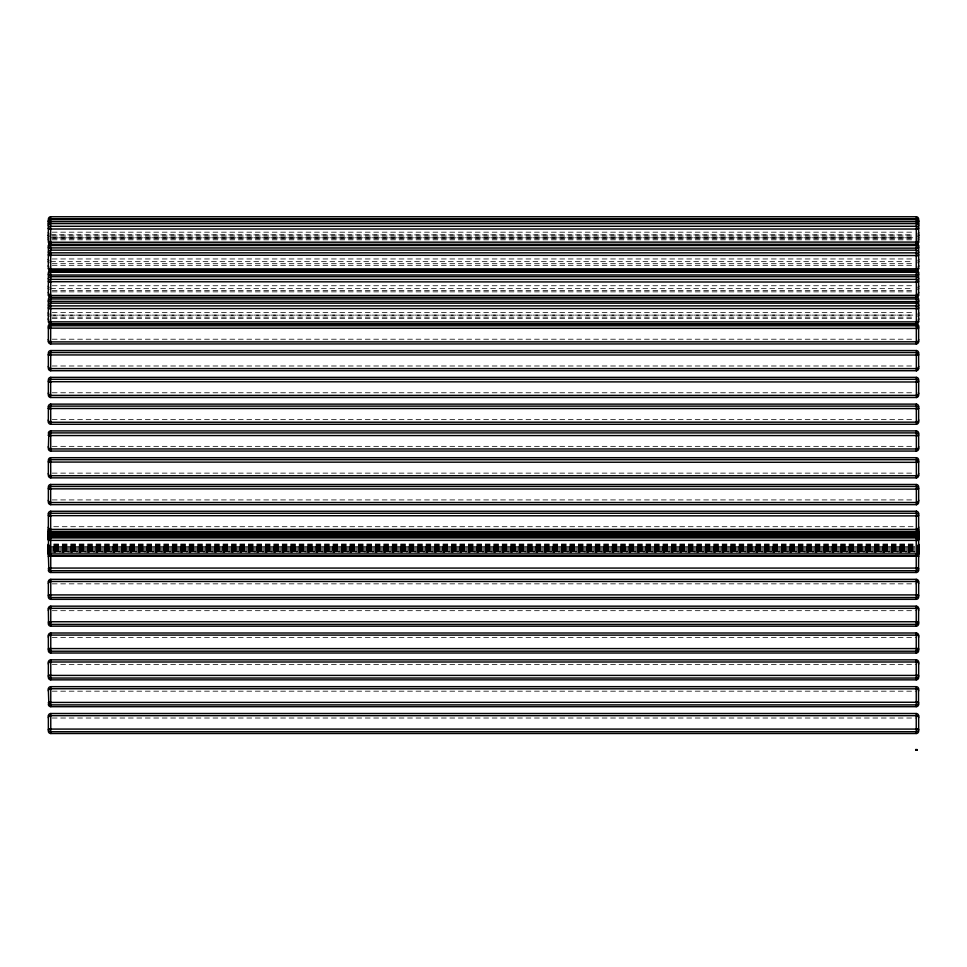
<?xml version="1.0" encoding="UTF-8"?>
<svg xmlns="http://www.w3.org/2000/svg" width="967" height="967" viewBox="0 0 967 967"><rect width="100%" height="100%" fill="white"/><g stroke="black" fill="none" stroke-linecap="round" stroke-linejoin="round"><path stroke-width="0.73" stroke-dasharray="4.83 3.63" d="M52.266 232.177L913.223 232.177M50.767 234.872L913.223 234.921M52.266 235.102L913.223 235.102M52.266 236.903L913.223 236.903M50.767 237.785L913.223 237.785L52.266 237.846M52.266 238.764L913.223 238.764M52.266 239.828L913.223 239.828M52.266 258.963L913.223 258.963M50.767 261.658L913.223 261.658M52.266 263.689L913.223 263.689M52.266 265.309L913.223 265.309M52.266 285.748L913.223 285.748M50.767 288.432L913.223 288.492M52.266 290.475L913.223 290.475M52.266 291.853L913.223 291.853M52.266 312.426L913.223 312.426M50.767 315.109L913.223 315.109L52.266 315.169M52.266 317.152L913.223 317.152M52.266 318.348L913.223 318.348M52.266 339.212L913.223 339.212M52.266 365.985L913.223 365.985M52.266 392.771L913.223 392.771M52.266 419.557L913.223 419.557M52.266 446.343L913.223 446.343M52.266 473.129L913.223 473.129M52.266 499.915L913.223 499.915M53.777 526.701L914.734 526.701M53.777 544.01L914.734 544.01M53.777 544.784L914.734 544.784M53.777 545.146L914.734 545.146M53.777 545.932L914.734 545.932M53.777 546.295L914.734 546.295M50.767 546.524L914.734 546.524M53.777 547.068L914.734 547.068M53.777 547.443L914.734 547.443M50.767 547.673L914.734 547.673M53.777 548.241L914.734 548.216M53.777 548.579L914.734 548.579M50.767 548.809L914.734 548.809M53.777 549.353L914.734 549.389M53.777 549.727L914.734 549.727M50.767 549.957L914.734 549.957M53.777 550.525L914.734 550.525M53.777 550.864L914.734 550.864M50.767 551.093L914.734 551.093M53.777 552.012L914.734 552.012M50.767 552.242L914.734 552.242M52.266 583.85L916.232 583.85M52.266 610.685L916.232 610.685M52.266 637.519L916.232 637.519M52.266 664.353L916.232 664.353M52.266 691.187L916.232 691.187M52.266 718.022L916.232 718.022M914.734 551.649L53.777 551.649L914.734 551.673"/><path stroke-width="1.45" d="M49.16 594.91L917.913 594.91M917.635 540.384L49.365 540.384M917.913 581.493L49.16 581.481M917.913 608.328L49.16 608.328M917.913 661.996L49.16 661.996M917.913 715.677L49.16 715.665M50.731 594.935L49.027 594.923M916.353 540.396L917.913 540.372M916.305 581.312L918.65 581.723L918.65 596.941A2.417 2.393 0 0 1 916.232 599.335L50.767 599.335A2.417 2.393 0 0 1 48.35 596.941L48.374 581.675A2.417 2.393 0 0 1 50.767 579.33L916.232 579.33A2.417 2.393 0 0 1 918.65 581.723M916.305 608.146L918.65 608.557L918.517 623.884M916.305 661.827L918.65 662.238L918.65 677.456A2.417 2.393 0 0 1 916.232 679.849L50.767 679.849A2.417 2.393 0 0 1 48.35 677.456L48.374 662.19A2.417 2.393 0 0 1 50.767 659.832L916.232 659.832A2.417 2.393 0 0 1 918.65 662.238M916.305 715.495L918.65 715.906L918.65 731.125A2.417 2.393 0 0 1 916.232 733.518L50.767 733.518A2.417 2.393 0 0 1 48.35 731.125L48.374 715.858A2.417 2.393 0 0 1 50.767 713.513L916.232 713.513A2.417 2.393 0 0 1 918.65 715.906M48.374 225.903L48.35 225.976A2.417 2.369 0 0 1 50.767 223.607L916.232 223.607A2.417 2.369 0 0 1 918.65 225.976L918.59 225.867M48.858 240.698A2.417 2.369 0 0 1 48.35 239.248L48.858 238.958A2.417 2.393 0 0 1 48.35 237.435L48.374 237.483M48.858 252.218L48.41 252.411A2.417 2.369 0 0 1 50.767 250.151L916.232 250.151A2.417 2.369 0 0 1 918.65 252.52L918.614 252.435M48.35 265.792L48.374 265.72A2.417 2.369 0 0 0 48.858 267.23M48.374 278.992L48.35 279.052A2.417 2.369 0 0 1 50.767 276.683L916.353 276.683L916.317 343.95L50.647 343.938L50.767 276.683M48.374 292.264L48.35 292.324A2.417 2.369 0 0 0 48.858 293.775M48.858 305.258L48.41 305.451A2.417 2.369 0 0 1 50.767 303.179L916.232 303.179A2.417 2.369 0 0 1 918.65 305.548L918.614 305.463M48.35 318.82L48.374 318.759A2.417 2.369 0 0 0 48.858 320.27M918.59 228.756L918.65 228.659A2.417 2.369 0 0 0 916.232 226.29L50.767 226.29A2.417 2.369 0 0 0 48.35 228.659L49.027 228.986M918.59 242.028L918.65 219.134A2.417 2.393 0 0 0 916.232 216.753L50.647 216.753L50.767 275.039L917.913 274.942M918.59 281.844L918.65 281.735A2.417 2.369 0 0 0 916.232 279.366L50.767 279.366A2.417 2.369 0 0 0 48.35 281.735L917.913 282.086M918.59 295.116L918.59 272.634M917.913 255.542L48.35 255.191A2.417 2.369 0 0 1 50.767 252.822L916.232 252.858A2.417 2.369 0 0 1 918.65 255.191L918.614 255.288M50.743 305.886L916.232 305.862A2.417 2.369 0 0 1 918.65 308.231L918.614 308.316M48.374 222.011L48.35 222.059A2.417 2.393 0 0 1 50.767 219.666L916.232 219.666A2.417 2.393 0 0 1 918.65 222.059L918.626 222.011M48.35 235.452L48.374 235.404A2.417 2.393 0 0 0 48.858 236.915M917.913 268.814L50.417 268.935L48.35 268.463L48.374 245.872M48.35 259.313L48.374 259.265A2.417 2.393 0 0 0 48.858 260.776M917.913 295.346L50.417 295.479L48.35 295.008L48.374 272.658A2.417 2.393 0 0 1 50.767 270.313L916.232 270.313A2.417 2.393 0 0 1 918.65 272.706L918.65 272.706M48.374 286.051L48.35 286.099A2.417 2.393 0 0 0 48.858 287.562M48.35 312.776L48.374 312.728A2.417 2.393 0 0 0 48.858 314.239M917.913 341.798L50.502 341.895L48.35 341.544L48.374 326.121M48.35 339.562L48.374 339.514A2.417 2.393 0 0 0 48.858 341.025M50.767 370.724L50.767 370.724A2.417 2.393 0 0 1 48.35 368.33L48.374 352.907A2.417 2.393 0 0 1 50.767 350.562L916.353 350.562L916.317 370.724L50.647 370.724L50.767 350.562M48.374 366.3L48.35 366.348A2.417 2.393 0 0 0 48.858 367.811M917.913 422.156L50.502 422.253L48.35 421.89L48.374 406.466M48.35 419.908L48.374 419.859A2.417 2.393 0 0 0 48.858 421.37M50.767 451.069L50.695 430.907L916.317 430.907L916.353 451.069L50.767 451.069A2.417 2.393 0 0 1 48.35 448.676L48.858 433.095M48.35 446.694L48.374 446.645A2.417 2.393 0 0 0 48.858 448.156M48.374 473.431L48.35 473.479A2.417 2.393 0 0 0 48.858 474.942M918.626 513.61L918.65 529.034L916.498 529.384L50.767 529.384L48.35 529.034L48.374 513.61M48.35 527.051L48.374 527.003A2.417 2.393 0 0 0 48.858 528.514M918.626 221.177L918.65 221.117A2.417 2.393 0 0 0 916.232 218.735L50.767 218.735A2.417 2.393 0 0 0 48.35 221.117L48.374 221.177M918.626 224.09L918.65 224.042A2.417 2.393 0 0 0 916.232 221.648L50.767 221.648A2.417 2.393 0 0 0 48.35 224.042L49.825 224.368M918.626 237.483L918.65 237.435A2.417 2.393 0 0 1 918.142 238.897L918.65 239.248A2.417 2.369 0 0 1 918.142 240.698M918.626 247.963L918.65 247.903A2.417 2.393 0 0 0 916.232 245.509L50.767 245.509A2.417 2.393 0 0 0 48.35 247.903L917.913 248.156M918.626 261.344L918.65 261.295A2.417 2.393 0 0 1 918.142 262.758M918.626 288.13L918.59 288.154A2.417 2.393 0 0 1 918.142 289.544M918.626 301.414L918.65 301.366A2.417 2.393 0 0 0 916.232 298.972L50.767 298.972A2.417 2.393 0 0 0 48.35 301.366L917.913 301.619M918.626 314.807L918.65 314.758A2.417 2.393 0 0 1 918.142 316.221M918.626 328.2L918.65 328.151A2.417 2.393 0 0 0 916.232 325.758L50.767 325.758A2.417 2.393 0 0 0 48.35 328.151L917.913 328.405M918.626 341.593L918.626 326.121M918.626 381.772L918.65 381.723A2.417 2.393 0 0 0 916.232 379.33L50.767 379.33A2.417 2.393 0 0 0 48.35 381.723L917.913 381.977M916.341 397.51L916.232 397.497A2.417 2.393 0 0 0 918.65 395.116L918.65 379.741A2.417 2.393 0 0 0 916.232 377.348L50.647 377.348L50.683 397.51L916.353 397.497L916.341 377.348M918.626 408.558L918.65 408.509A2.417 2.393 0 0 0 916.232 406.116L50.767 406.116A2.417 2.393 0 0 0 48.35 408.509L918.59 408.582L916.232 408.86M918.626 421.95L918.626 406.466M918.626 435.343L918.65 435.283A2.417 2.393 0 0 0 916.232 432.902L50.767 432.902A2.417 2.393 0 0 0 48.35 435.283L49.027 435.537M918.626 462.117L918.65 462.069A2.417 2.393 0 0 0 916.232 459.676L50.767 459.676A2.417 2.393 0 0 0 48.35 462.069L917.913 462.323M918.626 488.903L918.65 488.855A2.417 2.393 0 0 0 916.232 486.461L50.767 486.461A2.417 2.393 0 0 0 48.35 488.855L917.913 489.109M916.341 504.641L916.232 504.641A2.417 2.393 0 0 0 918.65 502.248L918.65 486.872A2.417 2.393 0 0 0 916.232 484.479L50.647 484.479L50.683 504.653L916.353 504.641L916.353 484.479M918.626 515.689L918.65 515.641A2.417 2.393 0 0 0 916.232 513.247L50.767 513.247A2.417 2.393 0 0 0 48.35 515.641L917.913 515.894M48.858 570.3L48.374 554.84A2.417 2.393 0 0 1 48.858 553.426M48.568 623.908L48.35 608.557L50.683 608.243M48.35 635.392L48.374 635.355A2.417 2.393 0 0 1 50.767 632.998L916.232 632.998A2.417 2.393 0 0 1 918.65 635.392L918.65 650.61A2.417 2.393 0 0 1 916.232 653.015L50.767 653.015A2.417 2.393 0 0 1 48.35 650.61L48.35 635.392L50.417 635.077L917.913 635.162M48.858 704.484L48.35 689.072L50.417 688.746L917.913 688.842M918.142 553.426A2.417 2.393 0 0 1 918.65 554.889L918.517 570.216M918.517 688.963L918.517 704.387M49.16 274.954L50.767 275.039L48.35 274.688A2.417 2.393 0 0 1 50.767 272.295L916.245 272.319A2.417 2.393 0 0 1 918.65 274.688L918.59 274.773M916.232 355.288L918.493 355.058L48.35 354.937A2.417 2.393 0 0 1 50.767 352.544L916.245 352.568A2.417 2.393 0 0 1 918.65 354.937L918.59 355.01M49.16 568.064L917.913 568.076M49.16 621.745L917.913 621.745M49.16 648.579L917.913 648.579M49.16 675.413L917.913 675.413M49.16 729.082L917.913 729.094M916.341 635.041L918.65 635.392M916.341 688.709L918.034 688.855M50.659 675.365L49.027 675.425M50.659 729.045L49.027 729.094M50.671 568.052L49.027 568.088M50.659 621.708L49.027 621.757M50.683 648.579L49.027 648.591M918.626 529.082L916.232 529.384M50.767 343.938L50.767 343.938A2.417 2.393 0 0 1 48.35 341.544M50.767 397.497L50.767 397.497A2.417 2.393 0 0 1 48.35 395.116L48.374 379.693A2.417 2.393 0 0 1 50.767 377.348L50.767 377.348M50.767 424.283L916.353 424.283L916.317 404.121L50.647 404.133L50.767 424.283A2.417 2.393 0 0 1 48.35 421.89M50.767 477.855L916.353 477.855L916.317 457.693L50.647 457.693L50.767 477.855A2.417 2.393 0 0 1 48.35 475.462L48.374 460.038A2.417 2.393 0 0 1 50.767 457.693L50.767 457.693M50.767 504.641L50.767 504.641A2.417 2.393 0 0 1 48.35 502.248L48.374 486.824A2.417 2.393 0 0 1 50.767 484.479L50.719 484.467M48.374 554.84L49.825 554.599M48.447 568.221L48.374 568.258A2.417 2.393 0 0 0 50.767 570.699L916.232 570.699A2.417 2.393 0 0 0 918.65 568.306L918.517 568.209M48.374 581.675L50.767 581.409M48.568 595.007L48.374 595.104A2.417 2.393 0 0 0 50.767 597.546L916.232 597.546A2.417 2.393 0 0 0 918.65 595.14L918.517 595.043M48.568 621.841L48.35 621.974A2.417 2.393 0 0 0 50.767 624.38L916.232 624.38A2.417 2.393 0 0 0 918.65 621.974L918.517 621.878M48.447 648.724L48.374 648.772A2.417 2.393 0 0 0 50.767 651.214L916.232 651.214A2.417 2.393 0 0 0 918.65 648.821L918.565 648.736M48.374 662.19L49.027 662.008M48.483 675.546L48.35 675.655A2.417 2.393 0 0 0 50.767 678.048L916.232 678.048A2.417 2.393 0 0 0 918.65 675.655L918.517 675.546M917.913 702.26L48.374 702.441A2.417 2.393 0 0 0 50.767 704.883L916.232 704.883A2.417 2.393 0 0 0 918.65 702.489L918.493 702.368M48.374 715.858L50.671 715.507M48.568 729.191L48.374 729.275A2.417 2.393 0 0 0 50.767 731.717L916.232 731.717A2.417 2.393 0 0 0 918.65 729.323L918.517 729.215M916.353 216.753L916.245 244.313L50.767 244.3A2.417 2.369 0 0 1 48.35 241.931L48.374 219.086A2.417 2.393 0 0 1 50.767 216.753L50.719 216.741M918.65 326.169A2.417 2.393 0 0 0 916.232 323.776L50.767 323.776A2.417 2.393 0 0 0 48.35 326.169M918.517 556.799L918.65 556.69A2.417 2.393 0 0 0 918.142 555.227M918.517 583.633L918.65 583.524A2.417 2.393 0 0 0 918.142 582.061M918.493 610.479L918.65 610.358A2.417 2.393 0 0 0 918.142 608.896M918.517 637.301L918.65 637.193A2.417 2.393 0 0 0 918.142 635.73M918.565 664.111L918.65 664.039A2.417 2.393 0 0 0 918.142 662.564M918.517 690.97L918.65 690.873A2.417 2.393 0 0 0 918.142 689.398M918.517 717.804L918.65 717.707A2.417 2.393 0 0 0 918.142 716.245M48.41 232.455L48.374 232.479A2.417 2.393 0 0 0 48.858 233.99M48.41 500.193L48.374 500.217A2.417 2.393 0 0 0 48.858 501.728M918.59 234.594L918.65 234.51A2.417 2.393 0 0 1 918.142 235.972M918.142 529.106A2.417 2.417 0 0 1 918.65 530.581L918.65 553.825A2.417 2.417 0 0 1 916.232 556.243L50.767 556.243A2.417 2.417 0 0 1 48.35 553.825L48.568 530.545M49.16 553.91L917.913 553.898M50.647 553.946L48.749 553.886M50.647 702.175L49.16 702.247M48.737 392.94L48.374 393.073A2.417 2.393 0 0 0 48.858 394.596M918.058 255.506L916.232 255.675M48.942 268.778L48.374 268.536A2.417 2.369 0 0 0 50.767 270.833L916.232 270.833A2.417 2.369 0 0 0 918.65 268.463L917.973 268.802L918.65 268.463L918.626 245.872M918.058 282.05L916.232 282.219M918.058 295.322L916.232 295.491M918.058 308.546L49.16 308.594M50.767 296.99L50.767 296.99A2.417 2.393 0 0 0 48.35 299.383L48.35 321.503A2.417 2.369 0 0 0 50.767 323.872L916.232 323.872A2.417 2.369 0 0 0 918.65 321.503L917.973 321.83L918.65 321.503L918.65 299.383A2.417 2.393 0 0 0 916.232 296.99L916.341 296.99M50.659 305.874L50.767 305.862A2.417 2.369 0 0 0 48.35 308.231L50.767 308.715M48.568 662.105L50.659 661.863M917.973 228.986L917.913 228.998M918.058 268.778L916.232 268.947M918.058 248.144L916.232 248.265M918.058 274.918L916.232 275.039L916.232 244.518M918.058 301.595L916.232 301.716M918.058 328.381L916.232 328.502M918.058 341.774L916.232 341.895M916.341 370.724L916.232 370.724A2.417 2.393 0 0 0 918.65 368.33L917.973 368.572L918.65 368.33L918.59 352.87M918.058 381.953L916.232 382.074M918.058 395.346L917.913 395.37M918.058 422.132L916.232 422.253M916.341 451.081L916.232 451.069A2.417 2.393 0 0 0 918.65 448.676L917.973 448.93L918.65 448.676L918.626 433.252M918.058 462.299L916.232 462.431M916.341 477.855L916.232 477.855A2.417 2.393 0 0 0 918.65 475.462L917.973 475.716L918.65 475.462L918.65 460.087A2.417 2.393 0 0 0 916.232 457.693L916.341 457.693M918.058 489.084L916.232 489.205M918.058 502.477L917.913 502.502M918.058 515.87L916.232 515.991M48.568 531.681L48.374 531.717A2.417 2.417 0 0 1 48.858 530.254M48.447 532.841L48.374 532.853A2.417 2.417 0 0 1 49.825 530.653M48.568 533.977L48.374 534.002A2.417 2.417 0 0 1 50.767 531.596M48.858 535.089L48.374 535.138A2.417 2.417 0 0 1 50.767 532.744L916.232 532.744A2.417 2.417 0 0 1 918.65 535.162L918.203 535.102M48.568 536.262L48.374 536.286A2.417 2.417 0 0 1 50.767 533.881L916.232 533.881A2.417 2.417 0 0 1 918.65 536.298L918.517 536.274M48.568 537.398L48.374 537.434A2.417 2.417 0 0 1 50.767 535.029L916.232 535.029A2.417 2.417 0 0 1 918.65 537.447L918.517 537.41M48.568 538.546L48.35 538.583A2.417 2.417 0 0 1 50.767 536.177L916.232 536.177A2.417 2.417 0 0 1 918.65 538.583L918.517 538.559M48.568 539.683L48.374 539.719A2.417 2.417 0 0 1 50.767 537.314L916.232 537.314A2.417 2.417 0 0 1 918.65 539.731L918.517 539.695M48.568 544.07L48.374 544.095A2.417 2.417 0 0 0 48.858 545.581M48.447 545.219L48.374 545.243A2.417 2.417 0 0 0 48.858 546.73M48.568 546.355L48.374 546.379A2.417 2.417 0 0 0 48.858 547.878M48.568 547.503L48.374 547.527A2.417 2.417 0 0 0 48.858 549.014M48.568 548.64L48.374 548.664A2.417 2.417 0 0 0 48.858 550.163M48.568 549.788L48.374 549.812A2.417 2.417 0 0 0 48.858 551.299M48.568 550.924L48.35 550.972A2.417 2.417 0 0 0 48.858 552.447M48.568 552.072L48.374 552.097A2.417 2.417 0 0 0 48.858 553.595M48.568 553.209L48.374 553.245A2.417 2.417 0 0 0 50.767 555.674L916.232 555.674A2.417 2.417 0 0 0 918.65 553.257L918.517 553.221M918.517 531.185L918.65 531.161A2.417 2.417 0 0 0 918.142 529.674M918.517 532.333L918.65 532.297A2.417 2.417 0 0 0 918.142 530.823M918.517 533.47L918.65 533.446A2.417 2.417 0 0 0 916.498 531.04M918.203 534.642L918.65 534.582A2.417 2.417 0 0 0 916.232 532.176L50.767 532.176A2.417 2.417 0 0 0 48.35 534.582L48.858 534.654M918.517 535.766L918.65 535.73A2.417 2.417 0 0 0 916.232 533.313L50.767 533.313A2.417 2.417 0 0 0 48.35 535.73L48.568 535.766M918.517 536.903L918.65 536.878A2.417 2.417 0 0 0 916.232 534.461L50.767 534.461A2.417 2.417 0 0 0 48.35 536.878L48.447 536.903M918.517 538.051L918.65 538.015A2.417 2.417 0 0 0 916.232 535.597L50.767 535.597A2.417 2.417 0 0 0 48.35 538.015L48.568 538.063M918.517 539.187L918.65 539.163A2.417 2.417 0 0 0 916.232 536.745L50.767 536.745A2.417 2.417 0 0 0 48.35 539.163L48.568 539.199M918.517 540.335L918.65 540.299A2.417 2.417 0 0 0 916.232 537.882L50.767 537.882A2.417 2.417 0 0 0 48.35 540.299L50.767 540.408M918.517 544.711L918.65 544.687A2.417 2.417 0 0 1 918.142 546.162M918.517 545.859L918.65 545.823A2.417 2.417 0 0 1 918.142 547.298M918.517 546.996L918.65 546.971A2.417 2.417 0 0 1 918.142 548.446M918.517 548.144L918.65 548.108A2.417 2.417 0 0 1 918.142 549.582M918.517 549.292L918.65 549.256A2.417 2.417 0 0 1 918.142 550.731M918.517 550.428L918.65 550.404A2.417 2.417 0 0 1 918.142 551.879M918.517 551.577L918.65 551.541A2.417 2.417 0 0 1 918.142 553.015M918.517 552.713L918.65 552.689A2.417 2.417 0 0 1 918.142 554.164M917.84 308.594L916.232 308.715M916.341 276.683L916.232 276.683A2.417 2.369 0 0 1 918.65 279.052L918.59 278.955M917.973 435.537L917.913 435.537M916.341 243.527L916.232 243.527A2.417 2.393 0 0 1 918.65 245.92M48.35 529.034A2.417 2.393 0 0 0 50.767 531.427L916.353 531.427L916.317 511.253L50.647 511.265L50.767 572.5L916.232 572.5A2.417 2.393 0 0 0 918.65 570.107M49.087 554.659L49.764 554.599M49.087 635.162L50.743 634.956M49.087 688.842L50.767 688.746M916.341 350.562L916.232 350.562A2.417 2.393 0 0 1 918.65 352.955L918.65 352.955M916.341 404.121L916.232 404.133A2.417 2.393 0 0 1 918.65 406.527M916.341 430.907L916.232 430.919A2.417 2.393 0 0 1 918.65 433.301M916.341 511.265L916.232 511.265A2.417 2.393 0 0 1 918.65 513.658M917.332 224.356L918.457 224.187L917.175 224.368M918.142 553.886L916.232 553.934M916.232 229.131L917.707 229.034L49.16 229.01M916.232 242.403L918.517 242.076L48.966 242.246L50.767 242.403M918.65 295.008A2.417 2.369 0 0 1 916.232 297.377L50.767 297.377A2.417 2.369 0 0 1 48.35 295.008M916.232 321.987L917.707 321.878L49.16 321.854M50.767 243.527L50.767 243.527A2.417 2.393 0 0 0 48.35 245.92M916.341 343.938L916.232 343.938A2.417 2.393 0 0 0 918.65 341.544M916.232 368.681L917.707 368.608L49.16 368.596M916.232 395.467L917.707 395.394L49.16 395.37M916.329 424.295L916.232 424.283A2.417 2.393 0 0 0 918.65 421.89M916.232 435.646L917.707 435.573L49.16 435.549M916.232 449.039L917.707 448.966L49.16 448.942M916.232 475.812L917.707 475.74L49.16 475.728M916.232 502.598L917.707 502.526L49.16 502.514M916.341 531.427L916.232 531.427A2.417 2.393 0 0 0 918.65 529.034M916.341 244.3L916.232 244.3A2.417 2.369 0 0 0 918.65 241.931M48.35 608.557A2.417 2.393 0 0 1 50.767 606.164L916.232 606.164A2.417 2.393 0 0 1 918.65 608.557M48.35 623.775A2.417 2.393 0 0 0 50.767 626.181L916.232 626.181A2.417 2.393 0 0 0 918.65 623.775M48.35 689.072A2.417 2.393 0 0 1 50.767 686.667L916.232 686.667A2.417 2.393 0 0 1 918.65 689.072M48.35 704.29A2.417 2.393 0 0 0 50.767 706.684L916.232 706.684A2.417 2.393 0 0 0 918.65 704.29M915.737 750.271L915.689 749.485M916.293 750.271L916.329 749.485M50.767 404.133L50.767 404.133A2.417 2.393 0 0 0 48.35 406.527M50.767 430.919L50.767 430.919A2.417 2.393 0 0 0 48.35 433.301M50.767 511.265L50.767 511.265A2.417 2.393 0 0 0 48.35 513.658M50.767 248.265L49.16 248.168M50.767 301.716L49.16 301.631M50.767 328.502L49.16 328.417M50.767 341.895L49.16 341.81M50.767 355.288L48.41 355.01M50.767 368.681L49.027 368.572M50.767 382.074L49.16 381.989M50.767 395.467L49.027 395.358M50.767 408.86L48.374 408.558M50.767 422.253L49.16 422.156M50.767 435.646L48.374 435.343M50.767 449.039L49.027 448.93M50.767 462.431L49.16 462.335M50.767 475.812L49.027 475.716M50.767 489.205L49.16 489.121M50.767 502.598L49.027 502.489M50.767 515.991L49.16 515.907M50.767 529.384L48.374 529.082M916.341 568.028L918.034 568.088M916.353 621.672L918.034 621.769M916.329 648.567L918.034 648.603M916.232 675.329L918.058 675.437M916.232 702.163L918.034 702.272M916.232 728.997L917.973 729.094M50.767 229.131L48.374 228.72M50.767 255.675L49.16 255.554M50.767 268.947L49.16 268.826M50.767 282.219L49.16 282.098M50.767 295.491L49.16 295.358M50.767 321.987L49.027 321.83M917.175 554.599L917.913 554.659M917.236 554.599L918.65 554.889M918.432 531.681L918.65 531.729A2.417 2.417 0 0 0 918.142 530.254M918.432 533.977L918.65 534.014A2.417 2.417 0 0 0 916.232 531.596M918.432 544.07L918.65 544.107A2.417 2.417 0 0 1 918.142 545.581M918.432 546.355L918.65 546.391A2.417 2.417 0 0 1 918.142 547.878M918.432 547.503L918.65 547.54A2.417 2.417 0 0 1 918.142 549.014M918.432 548.64L918.65 548.688A2.417 2.417 0 0 1 918.142 550.163M918.432 549.788L918.65 549.824A2.417 2.417 0 0 1 918.142 551.299M918.432 550.924L918.65 550.972A2.417 2.417 0 0 1 918.142 552.447M918.432 552.072L918.65 552.109A2.417 2.417 0 0 1 918.142 553.595M48.483 531.185L48.35 531.161A2.417 2.417 0 0 1 48.858 529.674M48.483 532.333L48.374 532.309A2.417 2.417 0 0 1 48.858 530.823M48.483 533.47L48.374 533.458A2.417 2.417 0 0 1 50.502 531.04M48.483 544.711L48.374 544.699A2.417 2.417 0 0 0 48.858 546.162M48.483 545.859L48.35 545.823A2.417 2.417 0 0 0 48.858 547.298M48.483 546.996L48.374 546.984A2.417 2.417 0 0 0 48.858 548.446M48.483 548.144L48.374 548.132A2.417 2.417 0 0 0 48.858 549.582M48.483 549.292L48.374 549.268A2.417 2.417 0 0 0 48.858 550.731M48.483 550.428L48.374 550.416A2.417 2.417 0 0 0 48.858 551.879M48.483 551.577L48.374 551.553A2.417 2.417 0 0 0 48.858 553.015M48.483 552.713L48.374 552.701A2.417 2.417 0 0 0 48.858 554.164M49.764 224.368L48.374 224.09M918.553 532.841L918.65 532.865A2.417 2.417 0 0 0 917.175 530.653M918.553 545.219L918.65 545.255A2.417 2.417 0 0 1 918.142 546.73M917.973 594.923L916.257 594.935M48.447 556.787L48.35 556.69A2.417 2.393 0 0 1 48.858 555.227M48.447 583.621L48.374 583.572A2.417 2.393 0 0 1 48.858 582.061M48.447 690.958L48.35 690.873A2.417 2.393 0 0 1 48.858 689.398M48.447 717.792L48.374 717.756A2.417 2.393 0 0 1 48.858 716.245M918.263 392.94L918.65 393.134A2.417 2.393 0 0 1 918.142 394.596M48.483 610.467L48.374 610.407A2.417 2.393 0 0 1 48.858 608.896M48.447 664.124L48.374 664.075A2.417 2.393 0 0 1 48.858 662.564M48.447 637.289L48.35 637.193A2.417 2.393 0 0 1 48.858 635.73M918.59 232.455L918.65 232.527A2.417 2.393 0 0 1 918.142 233.99M918.59 235.38L918.65 235.452A2.417 2.393 0 0 1 918.142 236.915M918.59 259.241L918.65 259.313A2.417 2.393 0 0 1 918.142 260.776M918.59 286.027L918.65 286.099A2.417 2.393 0 0 1 918.142 287.562M918.59 312.704L918.65 312.776A2.417 2.393 0 0 1 918.142 314.239M918.59 339.49L918.65 339.562A2.417 2.393 0 0 1 918.142 341.025M918.59 366.263L918.65 366.348A2.417 2.393 0 0 1 918.142 367.811M918.59 419.835L918.65 419.908A2.417 2.393 0 0 1 918.142 421.37M918.59 446.621L918.65 446.694A2.417 2.393 0 0 1 918.142 448.156M918.59 473.407L918.65 473.479A2.417 2.393 0 0 1 918.142 474.942M918.59 500.193L918.65 500.265A2.417 2.393 0 0 1 918.142 501.728M918.59 526.979L918.65 527.051A2.417 2.393 0 0 1 918.142 528.514M48.41 234.594L48.374 234.57A2.417 2.393 0 0 0 48.858 235.972M48.41 261.38L48.35 261.295A2.417 2.393 0 0 0 48.858 262.758M48.41 288.154L48.374 288.13A2.417 2.393 0 0 0 48.858 289.544M48.41 314.831L48.35 314.758A2.417 2.393 0 0 0 48.858 316.221M918.614 292.239L918.65 292.324A2.417 2.369 0 0 1 918.142 293.775M918.626 265.72L918.65 265.792A2.417 2.369 0 0 1 918.142 267.23M918.626 318.759L918.65 318.82A2.417 2.369 0 0 1 918.142 320.27M916.232 532.176L916.232 572.5M916.232 579.33L916.232 599.335M916.232 606.164L916.232 626.181M916.232 632.998L916.232 653.015M916.232 659.832L916.232 679.849M916.232 686.667L916.232 706.684M916.232 713.513L916.232 733.518M50.767 579.33L50.767 599.335M50.767 606.164L50.767 626.181M50.767 632.998L50.767 653.015M50.767 659.832L50.767 679.849M50.767 686.667L50.767 706.684M50.767 713.513L50.767 733.518M49.825 554.913A2.417 2.417 0 0 1 49.184 554.514M917.816 554.514A2.417 2.417 0 0 1 917.175 554.913M50.767 572.5A2.417 2.393 0 0 1 48.35 570.107M48.35 530.581A2.417 2.417 0 0 1 48.858 529.106M917.006 750.271L916.958 749.485L916.97 750.271"/></g></svg>
